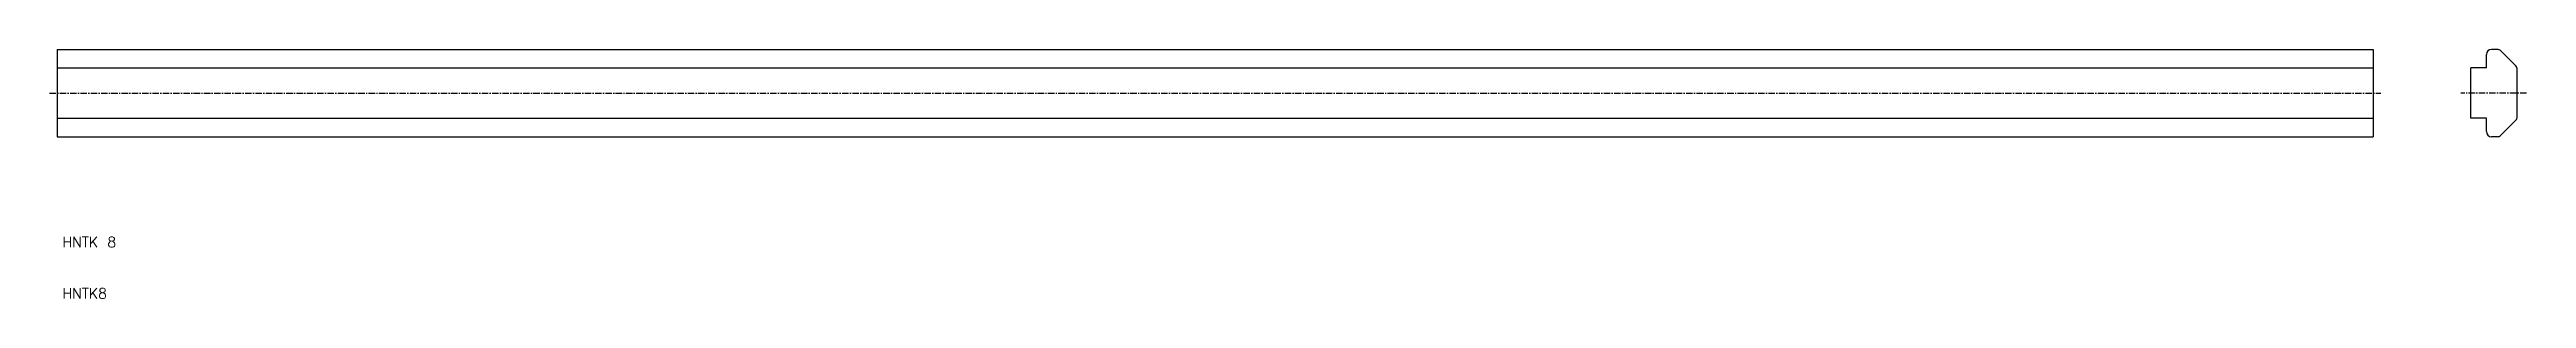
# Model space of a CAD drawing. Extents: x -2 to 480, y -32 to 17.
import ezdxf

# ---------------------------------------------------------------- set-up
doc = ezdxf.new("R2010")
doc.units = 0
doc.linetypes.add('CENTER', pattern=[2, 1.25, -0.25, 0.25, -0.25])
doc.layers.get('0').update_dxf_attribs({"linetype": 'CONTINUOUS'})
doc.layers.add('CENTER', color=1, linetype='CENTER')
doc.styles.get("Standard").update_dxf_attribs({"font": 'txt.shx', "bigfont": 'bigfont.shx'})

msp = doc.modelspace()

# ---------------------------------------------------------------- linework, layer by layer
at = {"color": 7, "linetype": 'CONTINUOUS'}
for p, q in [((0, 17), (450, 17)), ((0, 17), (0, 0)), ((450, 17), (450, 0)), ((472, 13.4), (472, 16)), ((474.09, 17), (473, 17)), ((474.79, 16.71), (477.71, 13.79)), ((0, 13.4), (450, 13.4)), ((469, 3.6), (469, 13.4)), ((472, 13.4), (469, 13.4)), ((478, 3.91), (478, 13.09)), ((0, 3.6), (450, 3.6)), ((0, 0), (450, 0)), ((472, 3.6), (469, 3.6)), ((472, 1), (472, 3.6)), ((474.09, 0), (473, 0)), ((474.79, 0.29), (477.71, 3.21))]:
    msp.add_line(p, q, dxfattribs=at)
for centre, start, end in [((473, 16), 90, 180), ((474.09, 16), 45, 90), ((477, 13.09), 0, 45), ((473, 1), 180, 270), ((474.09, 1), 270, 315), ((477, 3.91), 315, 0)]:
    msp.add_arc(centre, 1, start, end, dxfattribs=at)
at = {"layer": 'CENTER', "color": 1, "linetype": 'CENTER'}
for p, q in [((-1.5, 8.5), (451.5, 8.5)), ((479.79, 8.5), (467.05, 8.5))]:
    msp.add_line(p, q, dxfattribs=at)

# ---------------------------------------------------------------- texts
at = {"color": 7, "linetype": 'CONTINUOUS'}
for s, p in [('HNTK 8', (1, -21.5)), ('HNTK8', (1, -31.5))]:
    msp.add_text(s, height=2, dxfattribs=at).set_placement(p)

doc.saveas('drawing.dxf')
